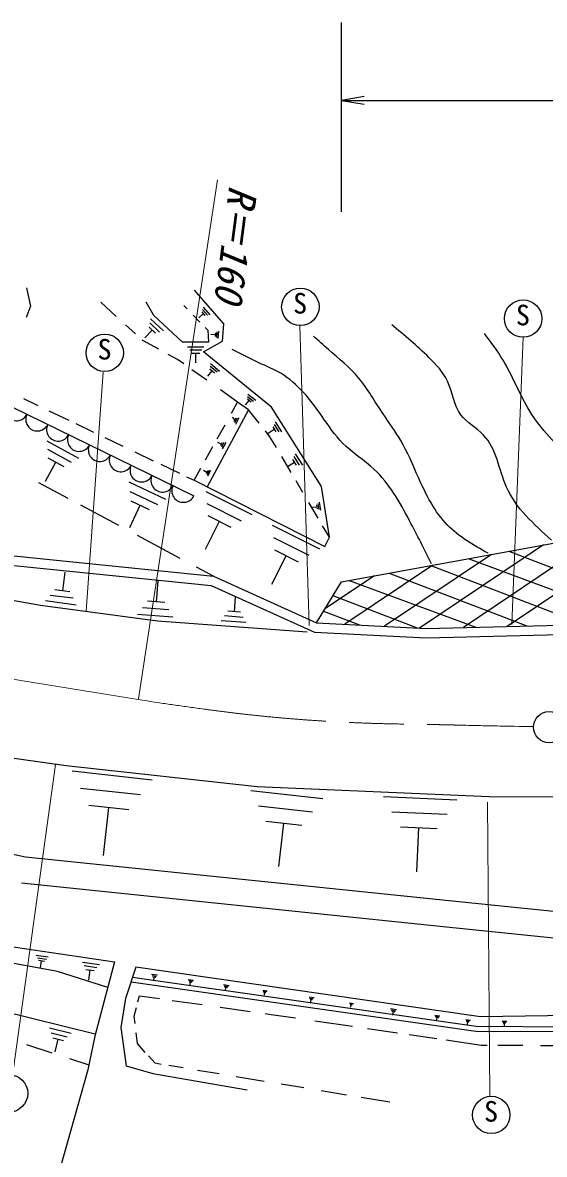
# Model space of a CAD drawing. Units: millimetres, scale not verified. Extents: x 40000 to 680000, y 20000 to 380000.
# Drawn here: x 428014 to 461489, y 259486 to 332080 of the extents above; entities that cross this region are included whole.
import ezdxf
from ezdxf.enums import TextEntityAlignment as Align

# ---------------------------------------------------------------- set-up
doc = ezdxf.new("R2010")
doc.units = ezdxf.units.MM
doc.header["$LTSCALE"] = 1000
doc.linetypes.add('CHAIN', pattern=[18.5, 12, -1.5, 3.5, -1.5])
for name, color, linetype, lineweight in [('M-BGD', 7, 'Continuous', 25), ('M-BGD-RSTR', 7, 'Continuous', 13), ('M-BMK', 2, 'CHAIN', 13), ('M-BMK-SRVR', 3, 'Continuous', 25), ('M-STR-STR3', 7, 'Continuous', 25), ('M-STR-STRC', 7, 'Continuous', 25)]:
    doc.layers.add(name, color=color, linetype=linetype, lineweight=lineweight)
doc.styles.add('ＭＳ ゴシック', font='')
doc.styles.get('ＭＳ ゴシック').set_extended_font_data('MS Gothic')

# ---------------------------------------------------------------- blocks, each defined once
blk = doc.blocks.new('open_arrow')
at = {"color": 0, "linetype": 'Continuous', "lineweight": -2}
blk.add_lwpolyline([(7.5, 1.25), (0, 0), (7.5, -1.25)], dxfattribs=at)

msp = doc.modelspace()

# ---------------------------------------------------------------- linework, layer by layer
at = {"layer": 'M-BGD'}
for p, q in [((428258, 315064), (428511, 313896)), ((440926, 312763), (439036, 314922)), ((428511, 313896), (428251, 313168)), ((434021, 313240), (433036, 314144)), ((436427, 313303), (435932, 314157)), ((438362, 313932), (438574, 313714)), ((439552, 313683), (439872, 313313)), ((439592, 313833), (440022, 313333)), ((436222, 313083), (437062, 312303)), ((438272, 311593), (436427, 313303)), ((438962, 313314), (439390, 312874)), ((439312, 313153), (439612, 313413)), ((439502, 313533), (439712, 313293)), ((435256, 312108), (434605, 312705)), ((435862, 311853), (436332, 312363)), ((436122, 312553), (436542, 312163)), ((436172, 312823), (436802, 312233)), ((439730, 312524), (439891, 312358)), ((439891, 312358), (439936, 311593)), ((440382, 312193), (440362, 311953)), ((440482, 312243), (440452, 311883)), ((440582, 312293), (440542, 311813)), ((440836, 311638), (440926, 312763)), ((436754, 311129), (435684, 311716)), ((439936, 311593), (438272, 311593)), ((439621, 310963), (440836, 311638)), ((440082, 312093), (440372, 312073)), ((437946, 310475), (437358, 310797)), ((438602, 311293), (439642, 311293)), ((438732, 311083), (439512, 311083)), ((438862, 310873), (439382, 310873)), ((439122, 310253), (439122, 310873)), ((443986, 307408), (439621, 310963)), ((438356, 310185), (437946, 310475)), ((440052, 310043), (440492, 309683)), ((440072, 310213), (440652, 309733)), ((439828, 309144), (438874, 309819)), ((439892, 309393), (440182, 309743)), ((440032, 309863), (440322, 309623)), ((441808, 307744), (440702, 308526)), ((425614, 308268), (438995, 301729)), ((428079, 307962), (428997, 307523)), ((442312, 307573), (442562, 307853)), ((442432, 307953), (442682, 307753)), ((442452, 308103), (442832, 307803)), ((442472, 308253), (442972, 307853)), ((429700, 307186), (430969, 306579)), ((442502, 307240), (439853, 302302)), ((441408, 307021), (441808, 307744)), ((442502, 307240), (441808, 307744)), ((443194, 306381), (442502, 307240)), ((447180, 302324), (443986, 307408)), ((431433, 306357), (432561, 305817)), ((441462, 306783), (441612, 306603)), ((441662, 306703), (441562, 306503)), ((441772, 306713), (441612, 306413)), ((441882, 306723), (441662, 306313)), ((444222, 306473), (444622, 305823)), ((440503, 305391), (441003, 306292)), ((443885, 305522), (443589, 305889)), ((443772, 305743), (444162, 305993)), ((444062, 306153), (444262, 305823)), ((444142, 306313), (444442, 305823)), ((429572, 305263), (431602, 304153)), ((433295, 305465), (434447, 304913)), ((440522, 305163), (440772, 305033)), ((440822, 305133), (440712, 304933)), ((440932, 305143), (440772, 304843)), ((441042, 305153), (440822, 304743)), ((444292, 304833), (443885, 305522)), ((429602, 304723), (431132, 303883)), ((429632, 304173), (430652, 303613)), ((435210, 304548), (436400, 303978)), ((439749, 304033), (440226, 304892)), ((445240, 303230), (444637, 304250)), ((445422, 304243), (445762, 303703)), ((445502, 304423), (445962, 303703)), ((429472, 302673), (430142, 303893)), ((436879, 303749), (438077, 303175)), ((439022, 302723), (439450, 303494)), ((445012, 303613), (445452, 303883)), ((445332, 304063), (445562, 303703)), ((438534, 302956), (439022, 302723)), ((439022, 302723), (447405, 298483)), ((439622, 303363), (439842, 303253)), ((439882, 303333), (439792, 303163)), ((439982, 303343), (439842, 303083)), ((440072, 303353), (439882, 302993)), ((430945, 301554), (429046, 302570)), ((434822, 302623), (437182, 301503)), ((434892, 302013), (436662, 301173)), ((439762, 302013), (442712, 300523)), ((445997, 301949), (445562, 302684)), ((447698, 299070), (447180, 302324)), ((434962, 301403), (436142, 300843)), ((446972, 300298), (446379, 301302)), ((447042, 301313), (447122, 300803)), ((434185, 299820), (431756, 301120)), ((434882, 299703), (435552, 301123)), ((439832, 301243), (442042, 300123)), ((446612, 300993), (446882, 301023)), ((446862, 301153), (446902, 300893)), ((446952, 301233), (447012, 300853)), ((406198, 300027), (440265, 296567)), ((439742, 298313), (440642, 300093)), ((439902, 300463), (441372, 299713)), ((444032, 299853), (447062, 298323)), ((448464, 296216), (468700, 299907)), ((468891, 299912), (459104, 293356)), ((407215, 299321), (440107, 295980)), ((438114, 297718), (435374, 299184)), ((447698, 299070), (447260, 299811)), ((465177, 299265), (456291, 293286)), ((444102, 299053), (446382, 297913)), ((447405, 298483), (447698, 299070)), ((461436, 298582), (453475, 293249)), ((444012, 296053), (444932, 297873)), ((444172, 298253), (445692, 297493)), ((458105, 297974), (451221, 293363)), ((456598, 297700), (468137, 293440)), ((459210, 298176), (471213, 293569)), ((440265, 296567), (439159, 297159)), ((454340, 297288), (448696, 293490)), ((454209, 297264), (464170, 293440)), ((430722, 296823), (430562, 295643)), ((436682, 296283), (436582, 294933)), ((440265, 296567), (446874, 293582)), ((446874, 293582), (448464, 296216)), ((450588, 296603), (447414, 294476)), ((448959, 296306), (457086, 293306)), ((451531, 296775), (460358, 293387)), ((422672, 295867), (429171, 294720)), ((431052, 295573), (430072, 295703)), ((440107, 295980), (446730, 292989)), ((431442, 294723), (429472, 294983)), ((431252, 295153), (429772, 295343)), ((437142, 294883), (436022, 294973)), ((441652, 295243), (441582, 294293)), ((447927, 295327), (453320, 293257)), ((429171, 294720), (436673, 293717)), ((437642, 293943), (435382, 294113)), ((437392, 294413), (435702, 294543)), ((442162, 293933), (440962, 294023)), ((441982, 294263), (441182, 294323)), ((447323, 294326), (449622, 293444)), ((436673, 293717), (446277, 293000)), ((442332, 293593), (440742, 293713)), ((446874, 293582), (453909, 293227)), ((453909, 293227), (462508, 293440)), ((446730, 292989), (453901, 292627)), ((453901, 292627), (462515, 292840)), ((416300, 286478), (430813, 284428)), ((430813, 284428), (443061, 283079)), ((431192, 284083), (436332, 283513)), ((405925, 283112), (428197, 278579)), ((431722, 282983), (435582, 282563)), ((442662, 282823), (447282, 282323)), ((443061, 283079), (457952, 282432)), ((451162, 282433), (455872, 282223)), ((457952, 282432), (472627, 282378)), ((432252, 281883), (434822, 281603)), ((433202, 278663), (433542, 281743)), ((443142, 281843), (446602, 281463)), ((451712, 281463), (455242, 281313)), ((443612, 280853), (445922, 280603)), ((444462, 277953), (444772, 280733)), ((452262, 280493), (454612, 280393)), ((453312, 277613), (453442, 280443)), ((428197, 278579), (455373, 275766)), ((427940, 276896), (455199, 274075)), ((455373, 275766), (470563, 274202)), ((455199, 274075), (470449, 272505)), ((423408, 273391), (433909, 271827)), ((428892, 272273), (429662, 272153)), ((430250, 271226), (425302, 272120)), ((428972, 272103), (429542, 272013)), ((429042, 271933), (429422, 271873)), ((429162, 271453), (429232, 271903)), ((431862, 271823), (432942, 271663)), ((431972, 271593), (432782, 271473)), ((433909, 271827), (432643, 267061)), ((433476, 270195), (430250, 271226)), ((432072, 271353), (432612, 271273)), ((432252, 270663), (432342, 271313)), ((435286, 271489), (434619, 269486)), ((457111, 267678), (435065, 270827)), ((457382, 268300), (435286, 271489)), ((436282, 271043), (436672, 270993)), ((436322, 270963), (436612, 270923)), ((436362, 270873), (436552, 270843)), ((436422, 270623), (436462, 270863)), ((457089, 267378), (434969, 270538)), ((438642, 270703), (438982, 270653)), ((438672, 270633), (438932, 270593)), ((438702, 270553), (438872, 270533)), ((438762, 270343), (438792, 270543)), ((440902, 270383), (441262, 270323)), ((440942, 270303), (441212, 270263)), ((440972, 270223), (441152, 270193)), ((441032, 269993), (441062, 270213)), ((434619, 269486), (434307, 267618)), ((435409, 269273), (435509, 269664)), ((435509, 269664), (436791, 269482)), ((437617, 269365), (439534, 269092)), ((443422, 270013), (443712, 269973)), ((443452, 269953), (443672, 269923)), ((443472, 269893), (443622, 269863)), ((443522, 269703), (443552, 269883)), ((446392, 269583), (446712, 269543)), ((446422, 269513), (446662, 269483)), ((446452, 269443), (446612, 269423)), ((446502, 269243), (446532, 269433)), ((432677, 267187), (426609, 268692)), ((435175, 268352), (435315, 268902)), ((440679, 268930), (442610, 268655)), ((448982, 269213), (449242, 269173)), ((449012, 269163), (449202, 269133)), ((449032, 269103), (449162, 269083)), ((449072, 268933), (449102, 269093)), ((451622, 268833), (452002, 268773)), ((451662, 268753), (451952, 268703)), ((451702, 268663), (451892, 268633)), ((451762, 268423), (451802, 268653)), ((435227, 267891), (435175, 268352)), ((443569, 268519), (443963, 268463)), ((443963, 268463), (445513, 268237)), ((446772, 268053), (449178, 267703)), ((454452, 268423), (454782, 268373)), ((454492, 268353), (454732, 268313)), ((454522, 268283), (454682, 268253)), ((454572, 268073), (454602, 268273)), ((456452, 268133), (456742, 268093)), ((456482, 268073), (456702, 268043)), ((456502, 268003), (456652, 267983)), ((456552, 267823), (456582, 267993)), ((475206, 268570), (457382, 268300)), ((458782, 268023), (459072, 268033)), ((458822, 267963), (459042, 267973)), ((458852, 267903), (459002, 267913)), ((458932, 267733), (458932, 267913)), ((429742, 267603), (431122, 267263)), ((429852, 267283), (430882, 267033)), ((434307, 267618), (434663, 265170)), ((435375, 266594), (435297, 267281)), ((450137, 267563), (452069, 267281)), ((452817, 267172), (454581, 266915)), ((476496, 267267), (457089, 267378)), ((476487, 267567), (457111, 267678)), ((428271, 266529), (429883, 266008)), ((429952, 266963), (430642, 266793)), ((430092, 266053), (430302, 266883)), ((432643, 267061), (432196, 264901)), ((435884, 266025), (435375, 266594)), ((455179, 266828), (457428, 266500)), ((457428, 266500), (457811, 266497)), ((458498, 266492), (460107, 266481)), ((461246, 266473), (462905, 266461)), ((436510, 265326), (436089, 265796)), ((431026, 265639), (432266, 265239)), ((434663, 265170), (436376, 264681)), ((436913, 265259), (436510, 265326)), ((438312, 265028), (437399, 265179)), ((432196, 264901), (429888, 256709)), ((436376, 264681), (442428, 263635)), ((440633, 264644), (439228, 264876)), ((443517, 264167), (441718, 264464)), ((446063, 263745), (444607, 263986)), ((448789, 263294), (447169, 263562)), ((451572, 262834), (449732, 263138))]:
    msp.add_line(p, q, dxfattribs=at)
for centre in [(427621, 307287), (428959, 306633), (430297, 305979), (431635, 305325), (432973, 304672), (434311, 304018), (435649, 303364), (436988, 302710), (438326, 302056)]:
    msp.add_arc(centre, 745, 153.9571, 333.9571, dxfattribs=at)
for points, knots in [([(461951, 298889), (460812, 299904), (459673, 300919), (459065, 302284), (458566, 303402), (458423, 304756), (457593, 305623), (457146, 306090), (456501, 306416), (456122, 306925), (455676, 307523), (455600, 308373), (455273, 309075), (454999, 309663), (454550, 310147), (454084, 310603), (453322, 311350), (452515, 312024), (451708, 312697)], [0, 0, 0, 0, 1, 1, 1, 2, 2, 2, 3, 3, 3, 4, 4, 4, 5, 5, 5, 6, 6, 6, 6]), ([(457876, 298040), (456938, 298573), (456001, 299107), (455273, 299851), (454451, 300691), (453897, 301800), (453405, 302907), (453044, 303720), (452715, 304532), (452274, 305284), (451931, 305866), (451521, 306412), (451142, 306981), (450620, 307765), (450159, 308591), (449557, 309302), (448991, 309969), (448301, 310534), (447633, 311113), (447309, 311393), (446990, 311677), (446671, 311961)], [0, 0, 0, 0, 1, 1, 1, 2, 2, 2, 3, 3, 3, 4, 4, 4, 5, 5, 5, 6, 6, 6, 7, 7, 7, 7]), ([(469081, 300134), (468109, 300541), (467138, 300949), (466252, 301492), (465061, 302222), (464025, 303198), (463026, 304208), (462054, 305191), (461118, 306207), (460423, 307378), (459839, 308360), (459426, 309450), (458838, 310433), (458484, 311025), (458067, 311578), (457650, 312131)], [0, 0, 0, 0, 1, 1, 1, 2, 2, 2, 3, 3, 3, 4, 4, 4, 5, 5, 5, 5]), ([(454254, 297361), (453791, 298284), (453328, 299207), (452839, 300134), (452213, 301320), (451545, 302512), (450576, 303416), (449931, 304017), (449154, 304491), (448539, 305114), (448042, 305616), (447652, 306216), (447237, 306812), (446492, 307881), (445669, 308936), (444577, 309585), (444131, 309849), (443640, 310046), (443162, 310264), (442584, 310527), (442024, 310820), (441465, 311113)], [0, 0, 0, 0, 1, 1, 1, 2, 2, 2, 3, 3, 3, 4, 4, 4, 5, 5, 5, 6, 6, 6, 7, 7, 7, 7])]:
    msp.add_open_spline(points, degree=3, knots=knots, dxfattribs=at)
at = {"layer": 'M-BGD-RSTR'}
for p, q in [((435456, 288701), (440520, 322001)), ((445807, 312642), (446399, 293402)), ((460119, 311894), (459399, 293467)), ((433180, 309668), (432096, 294330)), ((427363, 264520), (430126, 284495)), ((457983, 263222), (457847, 282072))]:
    msp.add_line(p, q, dxfattribs=at)
at = {"layer": 'M-BMK'}
msp.add_line((406996, 293296), (435549, 288634), dxfattribs=at)
msp.add_open_spline([(435549, 288634), (437966, 288277), (440384, 287919), (442812, 287658), (445660, 287351), (448523, 287176), (451386, 287108), (452502, 287081), (453618, 287070), (454734, 287049), (454920, 287045), (455106, 287041), (455292, 287037), (455478, 287033), (455664, 287028), (455850, 287023), (457497, 286982), (459144, 286953), (460790, 286924)], degree=3, knots=[0, 0, 0, 0, 1, 1, 1, 2, 2, 2, 3, 3, 3, 4, 4, 4, 5, 5, 5, 6, 6, 6, 6], dxfattribs=at)
at = {"layer": 'M-BMK-SRVR'}
msp.add_circle((461790, 286887), 1000, dxfattribs=at)
at = {"layer": 'M-STR-STR3'}
for p, q in [((448476, 319948), (448476, 332080)), ((448476, 327094), (507661, 327094))]:
    msp.add_line(p, q, dxfattribs=at)
at = {"layer": 'M-STR-STRC'}
for centre in [(445833, 313850), (460125, 313095), (433283, 310902), (427143, 263395), (458081, 262017)]:
    msp.add_circle(centre, 1200, dxfattribs=at)

# ---------------------------------------------------------------- block references
at = {"layer": 'M-STR-STR3', "xscale": 193, "yscale": 193}
msp.add_blockref('open_arrow', (448476, 327094), dxfattribs=at)

# ---------------------------------------------------------------- texts
at = {"layer": 'M-BGD-RSTR', "style": 'ＭＳ ゴシック', "oblique": 15}
msp.add_text('R＝160', height=1833, rotation=262.569, dxfattribs=at).set_placement((440734, 321763), align=Align.BOTTOM_LEFT)
at = {"layer": 'M-STR-STRC', "style": 'ＭＳ ゴシック'}
for p in [(445370, 313022), (459662, 312268), (432821, 310074), (457619, 261189)]:
    msp.add_text('S', height=1320, dxfattribs=at).set_placement(p, align=Align.BOTTOM_LEFT)

doc.saveas('drawing.dxf')
